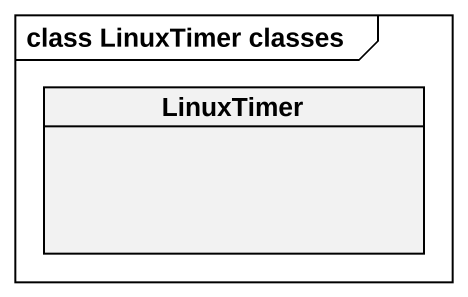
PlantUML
@startuml
mainframe class LinuxTimer classes
hide circle
hide empty members
class LinuxTimer
@enduml
